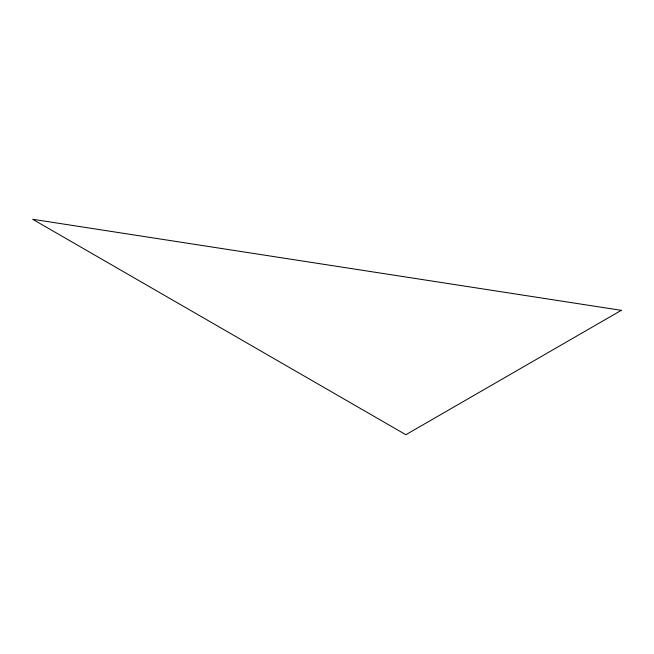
<?xml version="1.0" encoding="UTF-8"?>
<svg xmlns="http://www.w3.org/2000/svg" width="654" height="654" viewBox="0 0 654 654"><rect width="100%" height="100%" fill="white"/><g stroke="black" fill="none" stroke-linecap="round" stroke-linejoin="round"><path stroke-width="0.98" d="M621.3 310.339L405.856 434.722L32.7 219.278L621.3 310.339"/></g></svg>
